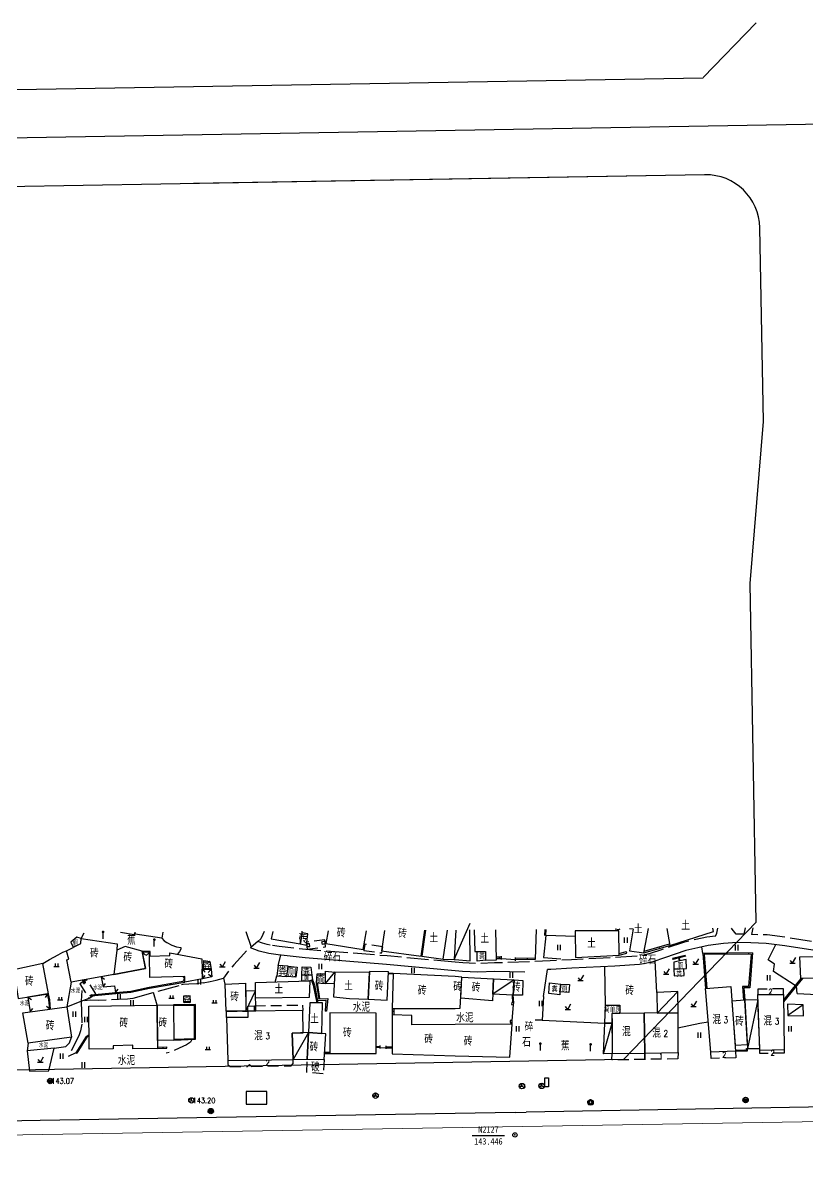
# Model space of a CAD drawing. Extents: x 529262 to 576451, y 2694391 to 2717535.
# Drawn here: x 565034.8 to 565180.2, y 2709668.8 to 2709879.1 of the extents above; entities that cross this region are included whole.
import ezdxf
from ezdxf.enums import TextEntityAlignment as Align
from ezdxf.xclip import XClip

# ---------------------------------------------------------------- set-up
doc = ezdxf.new("R2010")
doc.units = 0
doc.header["$XCLIPFRAME"] = 0
doc.linetypes.add('X3', pattern=[5, 4, -1])
doc.linetypes.add('X5', pattern=[3, 2, -1])
for name, color, linetype in [('a红线图', 1, 'Continuous'), ('COMPONENT', 8, 'Continuous'), ('DLDW', 8, 'Continuous'), ('DLSS', 4, 'Continuous'), ('GCD', 8, 'Continuous'), ('GXYZ', 8, 'Continuous'), ('JMD', 8, 'Continuous'), ('KZD', 8, 'Continuous'), ('PP-COM', 7, 'Continuous'), ('RD-中线', 40, 'Continuous'), ('RD-红线', 7, 'Continuous'), ('ZBTZ', 8, 'Continuous'), ('ZJ', 7, 'Continuous')]:
    doc.layers.add(name, color=color, linetype=linetype)
doc.styles.add('HZ', font='rs.shx', dxfattribs={"width": 0.8, "bigfont": 'hztxt.shx'})
doc.styles.add('宋体', font='', dxfattribs={"width": 0.75})
doc.styles.add('等线体', font='simhei.ttf')
doc.styles.get('宋体').set_extended_font_data('SimSun')
doc.linetypes.add('1161', pattern='A,0,[149,AAA.SHX,S=0.15,R=0,X=0,Y=0],-1.6', length=1.6)
doc.linetypes.add('444', pattern='A,4.5,[145,AAA.SHX,S=1,R=0,X=0,Y=1],4.5,-0.5,[146,AAA.SHX,S=1,R=0,X=0,Y=0],-0.5', length=10)
pattern_1 = [(0, (114.99765, 2.56804), (0.5, 0.5), [0, -1]), (0, (115.49765, 3.06804), (0.5, 0.5), [0, -1])]

# ---------------------------------------------------------------- blocks, each defined once
blk = doc.blocks.new('A$C19FD0107')
at = {"layer": 'RD-中线', "color": 8, "flags": 128}
for points in [[(-5810.89, 15469.73), (-5958.71, 15467.19)], [(-5958.71, 15467.19), (-6142.76, 15464.03)]]:
    blk.add_lwpolyline(points, dxfattribs=at)
at = {"layer": 'RD-红线', "color": 8}
blk.add_line((-5837.05, 15478.3), (-5827.23, 15488.48), dxfattribs=at)
at = {"layer": 'RD-红线', "color": 8, "flags": 128}
for points in [[(-6124.15, 15473.35), (-5837.07, 15478.28)], [(-5836.81, 15460.28), (-6225.47, 15453.61), (-6227.47, 15453.58)]]:
    blk.add_lwpolyline(points, dxfattribs=at)
at = {"layer": 'RD-红线', "color": 8}
blk.add_lwpolyline([(-5825.9, 15414.57), (-5826.55, 15450.47, 0.413976), (-5836.72, 15460.29), (-5931.52, 15458.66)], format="xyb", dxfattribs=at)
blk.add_lwpolyline([(-5828.36, 15384.52), (-5825.9, 15414.57)], dxfattribs=at)
at = {"layer": 'RD-红线', "color": 8, "linetype": 'Continuous', "flags": 128}
for points in [[(-5827.23, 15321.77), (-5828.36, 15384.52)], [(-5851.79, 15296.32), (-6220.87, 15289.86), (-6220.99, 15289.86)]]:
    blk.add_lwpolyline(points, dxfattribs=at)
at = {"layer": 'RD-红线', "color": 8, "linetype": 'Continuous'}
blk.add_lwpolyline([(-5851.79, 15296.32), (-5827.23, 15321.77, 0.414357)], format="xyb", dxfattribs=at)
blk = doc.blocks.new('GC200')
at = {"linetype": 'Continuous', "const_width": 0.2, "flags": 128}
blk.add_lwpolyline([(-0.1, 0, 1), (0.1, 0, 1)], format="xyb", close=True, dxfattribs=at)
blk = doc.blocks.new('gc123')
at = {"color": 8}
for p, q in [((-1, 0), (1, 0)), ((0, 0), (-0.8, 1)), ((0, 0), (1.2, 2))]:
    blk.add_line(p, q, dxfattribs=at)
blk = doc.blocks.new('gc165')
at = {"color": 8}
blk.add_line((0, 0), (0, 2), dxfattribs=at)
at = {"color": 8, "const_width": 0.5}
blk.add_lwpolyline([(-0.25, 2.5, 1), (0.25, 2.5, 1)], format="xyb", close=True, dxfattribs=at)
blk = doc.blocks.new('gc121')
at = {"color": 8}
for p, q in [((-0.5, -1), (-0.5, 1)), ((0.5, -1), (0.5, 1))]:
    blk.add_line(p, q, dxfattribs=at)
blk = doc.blocks.new('gc119')
at = {"color": 8}
for p, q in [((-1, 0), (1, 0)), ((-0.5, 1), (-0.5, 0)), ((0.5, 1), (0.5, 0))]:
    blk.add_line(p, q, dxfattribs=at)
blk = doc.blocks.new('gc002')
at = {"color": 8, "const_width": 1}
blk.add_lwpolyline([(-0.5, 0), (0.5, 0)], dxfattribs=at)
blk = doc.blocks.new('gc117')
at = {"color": 8}
blk.add_circle((0, 0), 0.8, dxfattribs=at)
blk.add_point((0, 0), dxfattribs=at)
blk = doc.blocks.new('gcbj0103')
for p, q in [((-1, 0), (1, 0)), ((-0.9, 0.43), (0.9, 0.43)), ((-0.88, -0.47), (0.88, -0.47))]:
    blk.add_line(p, q)
blk.add_circle((0, 0), 1)
blk = doc.blocks.new('gcbj0107')
for q in [(-0.87, -0.5), (0, 1), (0.87, -0.5)]:
    blk.add_line((0, 0), q)
blk.add_circle((0, 0), 1)
blk = doc.blocks.new('*U12')
at = {"linetype": 'Continuous'}
for points in [[(-1.14, -0.07), (-0.87, -0.76), (-1.13, 0.09)], [(-1.13, 0.09), (-0.73, -0.88), (-1.09, 0.24)], [(-0.73, -0.88), (-1.13, 0.09), (-0.87, -0.76)], [(-0.36, 0.24), (-0.55, 0.84), (-1.09, 0.24)], [(-0.73, 0.74), (-1.09, 0.24), (-0.55, 0.84)], [(-1.09, 0.24), (-0.73, 0.74), (-1.01, 0.43)], [(-0.5, -0.19), (-1.09, 0.24), (-0.73, -0.88)], [(-0.88, 0.6), (-1.01, 0.43), (-0.73, 0.74)], [(-0.55, 0.84), (-0.36, 0.24), (-0.35, 0.91)], [(-0.14, 0.93), (-0.35, 0.91), (-0.36, 0.24)], [(-0.14, 0.93), (0.09, 0.24), (0.07, 0.91)], [(0.81, 0.24), (0.07, 0.91), (0.09, 0.24)], [(0.07, 0.91), (0.81, 0.24), (0.27, 0.84)], [(0.22, -0.19), (0.45, -0.88), (0.81, 0.24)], [(0.73, 0.43), (0.27, 0.84), (0.81, 0.24)], [(0.27, 0.84), (0.73, 0.43), (0.45, 0.74)], [(0.6, 0.6), (0.45, 0.74), (0.73, 0.43)], [(0.59, -0.76), (0.81, 0.24), (0.45, -0.88)], [(0.81, 0.24), (0.59, -0.76), (0.85, 0.09)], [(0.7, -0.61), (0.85, 0.09), (0.59, -0.76)], [(0.85, 0.09), (0.7, -0.61), (0.86, -0.07)], [(-0.87, -0.76), (-1.14, -0.07), (-0.98, -0.61)], [(-1.12, -0.26), (-0.98, -0.61), (-1.14, -0.07)], [(-0.98, -0.61), (-1.12, -0.26), (-1.07, -0.44)], [(-0.73, -0.88), (-0.55, -0.98), (-0.14, -0.45)], [(-0.35, -1.05), (-0.14, -0.45), (-0.55, -0.98)], [(-0.14, -0.45), (-0.35, -1.05), (0.45, -0.88)], [(-0.14, -1.07), (0.45, -0.88), (-0.35, -1.05)], [(0.45, -0.88), (-0.14, -1.07), (0.27, -0.98)], [(0.07, -1.05), (0.27, -0.98), (-0.14, -1.07)], [(0.79, -0.44), (0.86, -0.07), (0.7, -0.61)], [(0.86, -0.07), (0.79, -0.44), (0.84, -0.26)]]:
    blk.add_solid(points, dxfattribs=at)
blk = doc.blocks.new('gcbj0112')
at = {"linetype": 'Continuous'}
for p, q in [((-1.09, 0.24), (-0.5, -0.19)), ((-0.36, 0.24), (-1.09, 0.24)), ((-0.14, 0.93), (-0.36, 0.24)), ((0.09, 0.24), (-0.14, 0.93)), ((0.81, 0.24), (0.09, 0.24)), ((0.22, -0.19), (0.81, 0.24)), ((-0.5, -0.19), (-0.73, -0.88)), ((-0.73, -0.88), (-0.14, -0.45)), ((-0.14, -0.45), (0.45, -0.88)), ((0.45, -0.88), (0.22, -0.19))]:
    blk.add_line(p, q, dxfattribs=at)
blk.add_circle((-0.14, -0.07), 1, dxfattribs=at)
for p in [(-1.09, 0.24), (-0.14, 0.93), (0.81, 0.24), (-0.73, -0.88), (0.45, -0.88)]:
    blk.add_point(p, dxfattribs=at)
blk.add_blockref('*U12', (0, 0), dxfattribs=at)

msp = doc.modelspace()

# ---------------------------------------------------------------- hatches: boundary and pattern name
at = {"layer": 'DLDW', "linetype": 'Continuous'}
h = msp.add_hatch(dxfattribs=at)
h.set_pattern_fill('1061', color=252, scale=0.5, style=0)
h.set_pattern_definition(pattern_1)
h.paths.add_polyline_path([(565068.386, 2709703.656), (565068.43, 2709705.259), (565069.51, 2709705.123), (565069.776, 2709703.679)])
h = msp.add_hatch(dxfattribs=at)
h.set_pattern_fill('1061', color=252, scale=0.5, style=0)
h.set_pattern_definition(pattern_1)
h.paths.add_polyline_path([(565065.942, 2709697.576), (565065.897, 2709698.753), (565064.642, 2709698.657), (565064.644, 2709697.558)])

# ---------------------------------------------------------------- linework, layer by layer
at = {"layer": 'a红线图', "color": 8, "linetype": 'Continuous', "lineweight": 0, "flags": 128}
msp.add_lwpolyline([(564727.349, 2709667.84), (566620.304, 2709699.43)], dxfattribs=at)
msp.add_lwpolyline([(564727.349, 2709667.84), (566620.304, 2709699.43)], dxfattribs=at)
at = {"layer": 'DLDW', "color": 252, "linetype": 'Continuous', "elevation": -853.89, "flags": 128}
msp.add_lwpolyline([(565147.949, 2709711.16), (565147.933, 2709711.057), (565147.312, 2709711.156)], dxfattribs=at)
at = {"layer": 'DLDW', "color": 252, "linetype": 'Continuous', "flags": 128}
for points, elevation in [([(565044.209, 2709707.72), (565045.602, 2709708.428), (565045.69, 2709709.332), (565044.862, 2709709.583), (565043.777, 2709708.695)], 143.655), ([(565120.628, 2709705.358), (565119.06, 2709705.126), (565119.081, 2709706.956), (565120.601, 2709706.938)], 143.197), ([(565157.771, 2709705.477), (565155.479, 2709704.997), (565155.513, 2709703.658), (565157.832, 2709703.769)], 142.955), ([(565086.545, 2709702.597), (565088.431, 2709702.586), (565088.57, 2709701.688), (565088.068, 2709701.494), (565086.581, 2709701.448)], -853.754), ([(565089.337, 2709702.761), (565089.248, 2709701.123), (565090.94, 2709701.031), (565090.938, 2709702.762)], 143.783), ([(565155.513, 2709703.658), (565155.572, 2709702.42), (565157.425, 2709702.509), (565157.365, 2709703.747)], 142.955), ([(565134.383, 2709699.443), (565134.385, 2709698.891), (565132.329, 2709699.151), (565132.455, 2709701.115), (565134.54, 2709700.919)], 142.855)]:
    msp.add_lwpolyline(points, close=True, dxfattribs=dict(at, elevation=elevation))
for points in [[(565068.386, 2709703.656), (565068.43, 2709705.259), (565069.51, 2709705.123), (565069.776, 2709703.679)], [(565084.043, 2709704.233), (565082.208, 2709704.364), (565081.935, 2709702.466), (565083.825, 2709702.34)], [(565083.825, 2709702.34), (565084.043, 2709704.233), (565085.706, 2709704.027), (565085.49, 2709702.201)], [(565086.545, 2709702.597), (565086.656, 2709704.134), (565088.245, 2709704.019), (565088.431, 2709702.586)], [(565136.041, 2709699.352), (565134.383, 2709699.443), (565134.54, 2709700.919), (565136.198, 2709700.828)]]:
    msp.add_lwpolyline(points, close=True, dxfattribs=at)
at = {"layer": 'DLDW', "color": 252, "linetype": 'Continuous'}
msp.add_lwpolyline([(565065.942, 2709697.576), (565065.897, 2709698.753), (565064.642, 2709698.657), (565064.644, 2709697.558)], close=True, dxfattribs=at)
at = {"layer": 'DLSS', "linetype": 'X3', "flags": 128}
for points, elevation in [([(565163.203, 2709709.813), (565163.462, 2709710.374), (565163.688, 2709711.252), (565163.69, 2709711.276)], 143.038), ([(565168.725, 2709711.313), (565168.492, 2709710.132)], 142.778), ([(565079.583, 2709710.658), (565079.375, 2709710.102), (565078.954, 2709709.29), (565078.445, 2709708.79), (565077.21, 2709707.732), (565076.418, 2709707.178), (565075.797, 2709706.504), (565073.954, 2709704.498), (565072.046, 2709702.026)], 144.759), ([(565163.203, 2709709.813), (565161.621, 2709709.584), (565159.6, 2709709.189), (565157.314, 2709708.638), (565153.245, 2709707.282), (565151.133, 2709706.551), (565149.948, 2709706.247), (565148.966, 2709706.115), (565144.509, 2709705.793), (565136.547, 2709705.423), (565132.615, 2709705.192), (565122.263, 2709704.822), (565119.193, 2709704.687), (565116.427, 2709704.821), (565114.998, 2709704.953)], 143.802), ([(565168.492, 2709710.132), (565167.207, 2709710.162), (565167.029, 2709710.152)], 143.802), ([(565210.634, 2709704.249), (565203.404, 2709705.255), (565198.816, 2709705.908), (565195.034, 2709706.512), (565190.098, 2709707.429), (565185.517, 2709708.122), (565176.292, 2709709.557), (565172.773, 2709710.012), (565169.913, 2709710.099)], 143.802), ([(565080.7, 2709708.146), (565080.137, 2709708.27), (565079.294, 2709708.516), (565078.445, 2709708.79)], 143.802), ([(565114.998, 2709704.953), (565102.373, 2709706.117), (565087.326, 2709707.32), (565082.393, 2709707.866), (565080.7, 2709708.146)], 143.802), ([(565068.262, 2709701.162), (565067.12, 2709700.954), (565065.635, 2709700.91), (565064.587, 2709700.845), (565063.755, 2709700.606)], 143.899), ([(565068.262, 2709701.162), (565069.559, 2709701.398), (565070.681, 2709701.613), (565072.046, 2709702.026)], 143.899), ([(565055.272, 2709698.266), (565054.285, 2709698.086), (565052.575, 2709698.025), (565048.809, 2709697.883), (565047.364, 2709697.903), (565045.669, 2709697.736)], 143.991), ([(565066.206, 2709690.668), (565065.926, 2709690.145), (565065.214, 2709689.672), (565063.844, 2709689.01), (565062.408, 2709688.382), (565061.445, 2709688.099)], -520.014)]:
    msp.add_lwpolyline(points, dxfattribs=dict(at, elevation=elevation))
at = {"layer": 'DLSS', "linetype": 'Continuous', "flags": 128}
for points, elevation in [([(565167.029, 2709710.152), (565166.307, 2709711.071), (565166.185, 2709711.294)], 143.038), ([(565170.155, 2709711.323), (565169.913, 2709710.099)], 142.778), ([(565080.443, 2709706.59), (565078.657, 2709707.017), (565077.08, 2709707.641)], 143.802), ([(565185.278, 2709706.564), (565176.069, 2709707.996), (565172.648, 2709708.439), (565169.802, 2709708.525), (565167.235, 2709708.584), (565164.709, 2709708.439), (565161.885, 2709708.029), (565159.936, 2709707.649), (565157.749, 2709707.121), (565153.752, 2709705.789), (565151.588, 2709705.04), (565150.25, 2709704.696), (565149.127, 2709704.546), (565144.602, 2709704.22), (565136.63, 2709703.849), (565132.689, 2709703.617), (565132.081, 2709703.596)], 143.802), ([(565114.998, 2709703.37), (565102.237, 2709704.546), (565087.176, 2709705.75), (565082.178, 2709706.304), (565080.443, 2709706.59)], 143.802), ([(565127.877, 2709703.14), (565122.326, 2709703.247), (565119.189, 2709703.109), (565116.317, 2709703.248), (565114.998, 2709703.37)], 143.802), ([(565070.733, 2709676.198), (565038.074, 2709675.63), (565000.635, 2709674.943), (564992.155, 2709674.806)], 143.094), ([(565114.998, 2709676.951), (565070.733, 2709676.198)], 144.832)]:
    msp.add_lwpolyline(points, dxfattribs=dict(at, elevation=elevation))
at = {"layer": 'DLSS', "linetype": 'X3'}
for points in [[(565063.755, 2709700.606), (565055.272, 2709698.266)], [(565045.807, 2709699.727), (565045.669, 2709697.736), (565045.817, 2709693.487), (565045.572, 2709692.242), (565045.256, 2709691.327), (565043.833, 2709688.555)]]:
    msp.add_lwpolyline(points, dxfattribs=at)
at = {"layer": 'DLSS', "linetype": 'Continuous', "flags": 128}
for points in [[(565204.887, 2709678.505), (565128.137, 2709677.153)], [(565126.128, 2709677.118), (565114.998, 2709676.951)]]:
    msp.add_lwpolyline(points, dxfattribs=at)
at = {"layer": 'GXYZ', "linetype": 'Continuous', "flags": 128}
for points in [[(565132.279, 2709683.557), (565132.279, 2709681.851), (565131.573, 2709681.851), (565131.573, 2709683.557)], [(565076.245, 2709681.018), (565076.245, 2709678.635), (565080.108, 2709678.635), (565080.108, 2709681.018)]]:
    msp.add_lwpolyline(points, close=True, dxfattribs=at)
at = {"layer": 'JMD', "linetype": 'Continuous'}
for p, q in [((565117.714, 2709712.121), (565114.986, 2709705.95)), ((565057.008, 2709706.827), (565057.615, 2709706.307)), ((565058.328, 2709706.78), (565057.759, 2709706.218)), ((565057.786, 2709706.949), (565057.781, 2709706.799)), ((565146.776, 2709706.651), (565146.691, 2709706.939)), ((565152.851, 2709707.524), (565152.767, 2709707.812)), ((565058.332, 2709706.602), (565058.482, 2709706.606)), ((565114.998, 2709705.977, 132.768), (565114.776, 2709705.475, 143.617)), ((565123.233, 2709705.664), (565123.227, 2709705.964)), ((565123.587, 2709705.47, 286.326), (565123.576, 2709706.07, -143.163)), ((565123.584, 2709705.67), (565123.578, 2709705.97)), ((565126.157, 2709705.238, 286.26), (565126.147, 2709705.838, -143.229)), ((565128.398, 2709705.476), (565128.393, 2709705.776)), ((565129.895, 2709705.502), (565129.89, 2709705.802)), ((565155.26, 2709705.64), (565155.295, 2709705.494)), ((565156.535, 2709705.685, 143.25), (565156.388, 2709705.654, 143.25)), ((565156.667, 2709705.985), (565156.703, 2709705.839)), ((565157.606, 2709706.215), (565157.641, 2709706.069)), ((565161.004, 2709705.063), (565161.243, 2709705.082)), ((565164.344, 2709706.625), (565164.345, 2709706.385)), ((565169.343, 2709706.665), (565169.345, 2709706.425)), ((565068.107, 2709703.651), (565068.682, 2709703.095)), ((565068.137, 2709701.862), (565068.638, 2709702.486)), ((565069.776, 2709703.679), (565069.241, 2709703.084)), ((565069.908, 2709702.223), (565069.266, 2709702.701)), ((565090.94, 2709701.031), (565092.71, 2709703.144)), ((565103.173, 2709702.905), (565103.166, 2709702.755)), ((565169.778, 2709702.732), (565169.539, 2709702.752)), ((565045.992, 2709701.63), (565046.189, 2709701.663)), ((565046.034, 2709701.375, 143.924), (565046.231, 2709701.408, 143.924)), ((565046.098, 2709700.993), (565046.295, 2709701.026)), ((565049.375, 2709702.248), (565050.036, 2709701.797)), ((565049.736, 2709700.394), (565050.219, 2709701.032)), ((565062.254, 2709700.823), (565062.22, 2709701.02)), ((565064.9, 2709702.307), (565064.606, 2709702.011)), ((565064.88, 2709701.49), (565064.613, 2709701.72)), ((565088.57, 2709701.688), (565088.346, 2709701.601)), ((565125.934, 2709701.708), (565121.946, 2709699.067)), ((565178.211, 2709700.927), (565178.397, 2709700.775)), ((565035.801, 2709698.509), (565036.451, 2709698.042)), ((565039.457, 2709699.107), (565039.007, 2709698.446)), ((565039.703, 2709698.681), (565039.556, 2709698.65)), ((565047.531, 2709698.74), (565047.513, 2709698.939)), ((565050.277, 2709698.987), (565050.26, 2709699.186)), ((565052.071, 2709699.348), (565052.551, 2709699.988)), ((565053.793, 2709699.307), (565053.775, 2709699.506)), ((565056.961, 2709699.842), (565056.92, 2709700.038)), ((565058.324, 2709700.129), (565058.282, 2709700.325)), ((565076.208, 2709695.907), (565077.984, 2709699.656)), ((565089.021, 2709700.301), (565088.785, 2709700.256)), ((565089.43, 2709699.937), (565089.578, 2709699.96)), ((565125.786, 2709698.297), (565125.636, 2709698.287)), ((565152.392, 2709695.526), (565156.239, 2709699.521)), ((565036.25, 2709695.767), (565036.725, 2709696.411)), ((565039.869, 2709696.265), (565039.241, 2709696.76)), ((565039.916, 2709697.318), (565039.767, 2709697.304)), ((565065.22, 2709697.085), (565065.222, 2709696.935)), ((565089.433, 2709698.145), (565089.197, 2709698.1)), ((565171.1, 2709697.983), (565169.186, 2709688.942)), ((565179.48, 2709697.09), (565176.627, 2709695.091)), ((565066.849, 2709694.543, 143.764), (565066.699, 2709694.543, 143.764)), ((565091.168, 2709695.861), (565090.869, 2709695.888)), ((565103.323, 2709695.915), (565103.623, 2709695.902)), ((565125.537, 2709693.646), (565125.387, 2709693.654)), ((565142.492, 2709687.978), (565144.051, 2709693.691)), ((565045.842, 2709689.993), (565046.012, 2709689.887)), ((565046.932, 2709691.417, 144.16), (565047.042, 2709691.25, 144.16)), ((565065.246, 2709690.63, -520.014), (565065.24, 2709690.78, -520.014)), ((565087.804, 2709691.915), (565084.944, 2709686.944)), ((565044.713, 2709688.191), (565044.882, 2709688.085)), ((565060.886, 2709689.01, 144.011), (565060.876, 2709689.25, 144.011)), ((565061.576, 2709689.038), (565061.566, 2709689.278)), ((565091.359, 2709688.063), (565091.359, 2709688.263)), ((565100.795, 2709689.157), (565100.795, 2709689.307)), ((565101.104, 2709688.957, 334.066), (565101.104, 2709689.507, -190.824)), ((565102.196, 2709688.904, 334.021), (565102.189, 2709689.454, -190.869)), ((565102.822, 2709689.112), (565102.821, 2709689.262)), ((565168.519, 2709688.532), (565168.51, 2709688.732)), ((565168.986, 2709688.942), (565169.186, 2709688.942))]:
    msp.add_line(p, q, dxfattribs=at)
at = {"layer": 'JMD', "linetype": 'Continuous', "flags": 128}
for points in [[(565109.489, 2709710.878), (565108.802, 2709706.064), (565112.788, 2709705.537), (565113.584, 2709710.908)], [(565114.998, 2709705.457), (565117.776, 2709705.235), (565117.725, 2709710.938)], [(565115.135, 2709710.919), (565114.998, 2709708.843)], [(565118.524, 2709710.944), (565118.616, 2709706.961), (565120.601, 2709706.938), (565120.628, 2709705.358), (565122.672, 2709705.407), (565122.537, 2709710.974)], [(565131.624, 2709709.896), (565131.687, 2709711.041)], [(565131.774, 2709709.888), (565131.837, 2709711.042)], [(565144.644, 2709711.136), (565145.286, 2709711.012), (565145.548, 2709711.143)], [(565147.949, 2709711.16), (565147.299, 2709707.07), (565149.964, 2709706.68), (565150.829, 2709711.182)], [(565154.24, 2709711.207), (565154.777, 2709708.087), (565162.839, 2709710.639), (565162.74, 2709711.269)], [(565091.455, 2709710.746), (565091.02, 2709708.442), (565097.922, 2709707.295), (565098.557, 2709710.798)], [(565101.919, 2709710.822), (565101.359, 2709707.084), (565108.709, 2709706.083), (565109.38, 2709710.877)], [(565114.998, 2709708.843), (565114.776, 2709705.475), (565114.998, 2709705.457)], [(565058.474, 2709706.933), (565056.979, 2709706.978)], [(565058.328, 2709706.78), (565057.008, 2709706.827)], [(565058.344, 2709706.11), (565058.328, 2709706.78)], [(565058.494, 2709706.114), (565058.474, 2709706.933)], [(565145.386, 2709706.554), (565146.691, 2709706.939)], [(565149.964, 2709706.68), (565154.777, 2709708.087)], [(565150.027, 2709707.011), (565154.725, 2709708.385)], [(565122.658, 2709705.953), (565123.578, 2709705.97)], [(565122.666, 2709705.653), (565123.584, 2709705.67)], [(565126.149, 2709705.738), (565129.89, 2709705.802)], [(565126.154, 2709705.438), (565129.895, 2709705.502)], [(565145.391, 2709706.243), (565146.776, 2709706.651)], [(565157.606, 2709706.215), (565155.26, 2709705.64)], [(565157.641, 2709706.069), (565155.295, 2709705.494)], [(565170.096, 2709706.671), (565160.884, 2709706.598), (565161.395, 2709700.078)], [(565169.835, 2709706.429), (565161.143, 2709706.36), (565161.634, 2709700.097)], [(565169.835, 2709706.429), (565169.354, 2709700.456), (565168.236, 2709700.487), (565168.44, 2709697.91)], [(565170.096, 2709706.671), (565169.575, 2709700.21), (565168.497, 2709700.24), (565168.68, 2709697.929)], [(565103.516, 2709702.738), (565102.647, 2709702.78)], [(565103.52, 2709702.888), (565102.654, 2709702.929)], [(565058.282, 2709700.325), (565064.88, 2709701.49)], [(565058.324, 2709700.129), (565064.875, 2709701.286)], [(565088.346, 2709701.601), (565088.703, 2709700.684), (565089.324, 2709697.433)], [(565088.57, 2709701.688), (565088.935, 2709700.751), (565089.569, 2709697.434)], [(565089.248, 2709701.123), (565089.704, 2709698.158)], [(565089.401, 2709701.115), (565089.855, 2709698.166)], [(565179.053, 2709701.957), (565175.837, 2709698.019)], [(565179.366, 2709701.961), (565175.842, 2709697.647)], [(565039.7, 2709697.984), (565039.457, 2709699.107)], [(565039.849, 2709698.007), (565039.606, 2709699.131)], [(565047.513, 2709698.939), (565052.091, 2709699.35)], [(565047.531, 2709698.74), (565052.109, 2709699.151)], [(565052.09, 2709699.35), (565054.887, 2709699.609)], [(565052.109, 2709699.151), (565054.917, 2709699.411)], [(565054.887, 2709699.609), (565058.282, 2709700.325)], [(565054.917, 2709699.411), (565058.324, 2709700.129)], [(565125.689, 2709697.461), (565125.599, 2709698.875)], [(565125.841, 2709697.442), (565125.75, 2709698.867)], [(565039.869, 2709696.265), (565039.7, 2709697.984)], [(565040.017, 2709696.285), (565039.849, 2709698.007)], [(565089.433, 2709698.145), (565091.379, 2709698.24), (565091.168, 2709695.861)], [(565089.49, 2709697.847), (565091.049, 2709697.924), (565090.869, 2709695.888)], [(565103.344, 2709696.389), (565103.293, 2709695.204)], [(565103.644, 2709696.39), (565103.593, 2709695.196)], [(565114.998, 2709693.406), (565106.953, 2709693.372), (565106.946, 2709695.101), (565103.293, 2709695.204), (565103.332, 2709687.96), (565114.998, 2709687.636)], [(565114.998, 2709687.636), (565125.129, 2709687.355), (565125.527, 2709693.45), (565114.998, 2709693.406)], [(565125.376, 2709693.449), (565125.394, 2709693.784)], [(565125.527, 2709693.45), (565125.543, 2709693.777)], [(565090.766, 2709688.064), (565091.755, 2709688.062)], [(565090.778, 2709688.264), (565091.755, 2709688.262)], [(565101.104, 2709689.307), (565100.332, 2709689.307)], [(565101.104, 2709689.157), (565100.332, 2709689.157)], [(565102.192, 2709689.254), (565103.325, 2709689.268)], [(565102.194, 2709689.104), (565103.325, 2709689.118)], [(565166.939, 2709688.665), (565168.986, 2709688.753), (565168.986, 2709688.942)], [(565166.948, 2709688.465), (565169.186, 2709688.561), (565169.186, 2709688.942)], [(565084.944, 2709686.944), (565084.944, 2709686.944)]]:
    msp.add_lwpolyline(points, dxfattribs=at)
at = {"layer": 'JMD', "linetype": '444', "flags": 128}
for points in [[(565129.895, 2709705.502), (565130.069, 2709711.029)], [(565131.774, 2709709.888), (565131.341, 2709705.826), (565134.576, 2709705.61)]]:
    msp.add_lwpolyline(points, dxfattribs=at)
at = {"layer": 'JMD', "linetype": 'Continuous', "flags": 128}
for points, elevation in [([(565043.823, 2709701.234), (565043.006, 2709705.416), (565043.406, 2709705.546), (565042.964, 2709707.087), (565045.602, 2709708.428), (565045.69, 2709709.332), (565052.34, 2709708.342), (565052.284, 2709707.223), (565051.762, 2709702.684)], 143.634), ([(565087.434, 2709708.151), (565087.695, 2709710.227), (565086.608, 2709710.396), (565086.265, 2709708.349)], 143.899), ([(565057.593, 2709703.782), (565056.979, 2709706.978), (565053.845, 2709707.872), (565052.284, 2709707.223), (565051.762, 2709702.684)], 143.723), ([(565087.53, 2709707.858), (565088.04, 2709707.903), (565087.997, 2709708.391), (565087.487, 2709708.346)], 144.016), ([(565033.197, 2709703.524), (565033.987, 2709698.212), (565039.606, 2709699.131), (565038.592, 2709704.728)], 143.679), ([(565072.562, 2709695.866), (565072.376, 2709700.912), (565076.151, 2709701.053), (565076.208, 2709695.907)], -851.398), ([(565087.94, 2709698.397), (565077.999, 2709698.285), (565077.967, 2709701.178), (565088.068, 2709701.494)], 143.973), ([(565116.043, 2709698.298), (565116.249, 2709702.218), (565122.096, 2709701.91), (565121.88, 2709697.807)], 143.23), ([(565122.096, 2709701.91), (565125.934, 2709701.708), (565125.75, 2709698.867), (565121.946, 2709699.067)], 143.23), ([(565152.347, 2709699.348), (565152.392, 2709695.526), (565156.292, 2709695.572), (565156.239, 2709699.521)], 142.96), ([(565175.973, 2709688.743), (565171.453, 2709688.628), (565171.063, 2709698.966), (565175.823, 2709698.983)], 143.618), ([(565043.908, 2709691.07), (565035.845, 2709689.985), (565034.853, 2709695.575), (565043.049, 2709696.702)], 144.028), ([(565047.182, 2709688.85), (565047.106, 2709696.792), (565059.774, 2709697.016), (565059.852, 2709688.968), (565055.283, 2709688.938), (565055.262, 2709689.596), (565051.587, 2709689.481), (565051.606, 2709688.884)], 144.156), ([(565059.774, 2709697.016), (565062.772, 2709697.048), (565062.849, 2709690.535), (565059.837, 2709690.431)], 143.991), ([(565087.804, 2709691.915), (565090.294, 2709691.76), (565090.422, 2709697.435), (565088.053, 2709697.431)], 143.429), ([(565168.68, 2709697.929), (565166.25, 2709697.747), (565166.862, 2709689.603), (565169.141, 2709689.731)], -852.933), ([(565072.861, 2709686.76), (565084.944, 2709686.944), (565084.784, 2709691.815), (565086.812, 2709691.882), (565086.73, 2709696.025), (565076.55, 2709695.911), (565076.563, 2709694.735), (565072.607, 2709694.691)], 143.588), ([(565125.543, 2709693.777), (565125.563, 2709694.151), (565125.188, 2709694.17), (565125.169, 2709693.796)], -0.125), ([(565144.047, 2709695.426), (565144.067, 2709688.024), (565150.122, 2709688.115), (565150.034, 2709695.497)], -852.862), ([(565144.067, 2709688.024), (565142.492, 2709687.978), (565142.699, 2709693.687), (565144.051, 2709693.691)], 143.875)]:
    msp.add_lwpolyline(points, close=True, dxfattribs=dict(at, elevation=elevation))
for points, elevation in [([(565055.595, 2709710.482), (565055.517, 2709710.059), (565052.994, 2709710.463)], 144.144), ([(565060.812, 2709710.521), (565060.611, 2709709.409), (565055.691, 2709710.173), (565055.746, 2709710.483)], -519.915), ([(565081.204, 2709710.67), (565080.906, 2709709.292), (565086.265, 2709708.349), (565086.608, 2709710.396), (565086.654, 2709710.71)], 143.535), ([(565156.367, 2709705.757), (565156.482, 2709705.207)], 143.25), ([(565156.513, 2709705.793), (565156.629, 2709705.238)], 143.25), ([(565114.998, 2709702.284), (565103.52, 2709702.888), (565103.344, 2709696.389), (565114.998, 2709696.412)], 143.45), ([(565046.098, 2709700.993), (565045.992, 2709701.63)], 143.924), ([(565046.295, 2709701.026), (565046.189, 2709701.663)], 143.924), ([(565114.998, 2709696.412), (565115.944, 2709696.414), (565116.249, 2709702.218), (565114.998, 2709702.284)], 143.45), ([(565066.695, 2709690.837), (565066.701, 2709696.957)], 143.764), ([(565066.845, 2709690.693), (565066.852, 2709697.109)], 143.764), ([(565046.596, 2709691.194), (565047.156, 2709691.565)], 144.16), ([(565046.742, 2709691.051), (565047.158, 2709691.326)], 144.16), ([(565062.847, 2709690.685), (565066.695, 2709690.837)], -520.014), ([(565062.849, 2709690.535), (565066.845, 2709690.693)], -520.014), ([(565059.849, 2709689.208), (565061.566, 2709689.278)], 144.011), ([(565059.852, 2709688.968), (565061.576, 2709689.038)], 144.011)]:
    msp.add_lwpolyline(points, dxfattribs=dict(at, elevation=elevation))
at = {"layer": 'JMD', "linetype": 'Continuous'}
for points in [[(565055.691, 2709710.173), (565055.517, 2709710.059)], [(565047.106, 2709696.792), (565051.134, 2709696.867)], [(565066.852, 2709697.109), (565062.772, 2709697.048)], [(565066.701, 2709696.957), (565062.773, 2709696.898)], [(565046.596, 2709691.194), (565044.713, 2709688.191)], [(565046.742, 2709691.051), (565044.882, 2709688.085)]]:
    msp.add_lwpolyline(points, dxfattribs=at)
at = {"layer": 'JMD', "linetype": 'X5'}
for points in [[(565090.831, 2709709.079), (565087.402, 2709708.666), (565087.558, 2709707.375), (565090.987, 2709707.788)], [(565098.224, 2709708.28), (565098.071, 2709707.121), (565101.406, 2709706.681), (565101.559, 2709707.84)], [(565087.582, 2709686.986), (565090.696, 2709686.938), (565090.518, 2709684.284), (565087.502, 2709684.504)]]:
    msp.add_lwpolyline(points, close=True, dxfattribs=at)
at = {"layer": 'JMD', "linetype": 'Continuous', "flags": 128}
for points in [[(565091.02, 2709708.442), (565090.411, 2709708.241), (565090.26, 2709708.719), (565090.869, 2709708.92)], [(565137.249, 2709710.768), (565137.292, 2709705.814), (565145.391, 2709706.243), (565145.32, 2709710.767)], [(565064.88, 2709701.49), (565064.9, 2709702.307), (565058.438, 2709702.103), (565058.344, 2709706.11), (565058.328, 2709706.78), (565057.008, 2709706.827), (565057.593, 2709703.782), (565051.762, 2709702.684), (565049.375, 2709702.248), (565049.736, 2709700.394), (565051.836, 2709700.567), (565052.071, 2709699.348), (565054.887, 2709699.609), (565058.282, 2709700.325)], [(565058.344, 2709706.11), (565062.108, 2709706.213), (565062.095, 2709706.693), (565068.075, 2709705.597), (565068.137, 2709701.862), (565064.875, 2709701.286), (565064.9, 2709702.307), (565058.438, 2709702.103)], [(565185.754, 2709706.064), (565190.78, 2709705.171), (565190.764, 2709702.123), (565179.053, 2709701.957), (565178.855, 2709705.943)], [(565068.107, 2709703.651), (565069.776, 2709703.679), (565069.908, 2709702.223), (565068.137, 2709701.862)], [(565090.94, 2709701.031), (565090.938, 2709703.331), (565092.71, 2709703.144), (565092.59, 2709700.941)], [(565095.391, 2709698.26), (565098.887, 2709698.124), (565099.097, 2709703.028), (565092.71, 2709703.144), (565092.46, 2709698.541)], [(565099.107, 2709703.264), (565098.887, 2709698.124), (565102.417, 2709697.954), (565102.665, 2709703.153)], [(565125.934, 2709701.708), (565127.551, 2709701.596), (565127.447, 2709698.882), (565125.75, 2709698.867)], [(565162.346, 2709688.293), (565161.395, 2709700.078), (565166.048, 2709700.444), (565166.948, 2709688.465)], [(565035.801, 2709698.509), (565036.25, 2709695.767), (565039.869, 2709696.265), (565039.7, 2709697.984), (565039.457, 2709699.107)], [(565076.167, 2709699.615), (565076.208, 2709695.907), (565078.026, 2709695.927), (565077.984, 2709699.656)], [(565125.795, 2709697.07), (565125.841, 2709697.442), (565125.469, 2709697.488), (565125.423, 2709697.116)], [(565142.699, 2709693.687), (565142.827, 2709697.03), (565145.506, 2709696.991), (565145.525, 2709695.444), (565144.047, 2709695.426), (565144.051, 2709693.691)], [(565171.1, 2709697.983), (565168.68, 2709697.929), (565169.186, 2709688.942), (565171.439, 2709688.999)], [(565179.533, 2709695.009), (565179.48, 2709697.09), (565176.574, 2709697.172), (565176.627, 2709695.091)], [(565091.779, 2709695.575), (565091.755, 2709688.062), (565100.333, 2709688.056), (565100.331, 2709695.523)], [(565150.034, 2709695.497), (565150.122, 2709688.115), (565156.297, 2709688.208), (565156.292, 2709695.572)], [(565087.804, 2709691.915), (565084.784, 2709691.815), (565084.944, 2709686.944), (565087.582, 2709686.986)], [(565087.804, 2709691.915), (565087.582, 2709686.986), (565090.696, 2709686.938), (565090.993, 2709691.716)]]:
    msp.add_lwpolyline(points, close=True, dxfattribs=at)
at = {"layer": 'JMD', "linetype": 'X5', "elevation": -519.951}
msp.add_lwpolyline([(565047.167, 2709698.283), (565048.426, 2709699.072), (565046.675, 2709701.745), (565045.42, 2709700.963)], close=True, dxfattribs=at)
at = {"layer": 'JMD', "linetype": 'X5'}
msp.add_lwpolyline([(565175.823, 2709698.983), (565175.82, 2709700.008), (565171.074, 2709699.986), (565171.063, 2709698.966)], dxfattribs=at)
for points, elevation in [([(565076.55, 2709695.911), (565076.54, 2709696.83), (565077.815, 2709696.889), (565077.825, 2709695.925)], -851.177), ([(565077.825, 2709695.925), (565077.815, 2709696.889), (565086.705, 2709697.03), (565086.73, 2709696.025)], -851.177), ([(565072.607, 2709694.691), (565072.593, 2709695.866), (565076.55, 2709695.911), (565076.563, 2709694.735)], -846.123), ([(565150.122, 2709688.115), (565150.14, 2709686.95), (565144.013, 2709686.845), (565144.067, 2709688.024)], 144.086), ([(565156.297, 2709688.208), (565156.243, 2709687.029), (565150.14, 2709686.95), (565150.122, 2709688.115)], 144.086), ([(565166.948, 2709688.465), (565166.987, 2709687.263), (565162.442, 2709687.093), (565162.346, 2709688.293)], 143.89), ([(565175.973, 2709688.743), (565175.976, 2709688.135), (565171.448, 2709688.033), (565171.453, 2709688.628)], 143.618), ([(565072.861, 2709686.76), (565072.89, 2709686.013), (565073.298, 2709685.611), (565076.439, 2709685.615), (565076.862, 2709686.035), (565077.271, 2709685.653), (565084.597, 2709685.765), (565084.973, 2709686.197), (565084.944, 2709686.944)], 143.588)]:
    msp.add_lwpolyline(points, dxfattribs=dict(at, elevation=elevation))
at = {"layer": 'KZD', "linetype": 'Continuous'}
msp.add_line((565118.158, 2709672.849), (565124.158, 2709672.849), dxfattribs=at)
msp.add_line((565118.158, 2709672.849), (565124.158, 2709672.849), dxfattribs=at)
at = {"layer": 'ZBTZ', "linetype": '1161', "flags": 128}
for points, elevation in [([(565045.69, 2709709.332), (565046.268, 2709710.414)], 143.656), ([(565060.611, 2709709.409), (565061.095, 2709708.903), (565061.556, 2709708.595), (565062.463, 2709708.15), (565063.353, 2709707.808), (565064.134, 2709707.705), (565064.139, 2709707.36), (565063.933, 2709706.937), (565063.534, 2709706.429)], 144.043), ([(565076.172, 2709710.633), (565077.21, 2709707.732)], -519.628), ([(565038.592, 2709704.728), (565039.827, 2709705.451), (565041.409, 2709706.331), (565042.283, 2709706.82), (565042.964, 2709707.087)], 143.57), ([(565043.823, 2709701.234), (565043.049, 2709696.702)], 143.853), ([(565043.049, 2709696.702), (565045.669, 2709697.736), (565047.167, 2709698.283)], 143.922), ([(565059.774, 2709697.016), (565059.108, 2709699.324)], 143.991), ([(565035.845, 2709689.985), (565035.67, 2709688.542)], 143.933), ([(565040.692, 2709689.051), (565042.849, 2709689.365), (565043.524, 2709689.992), (565043.908, 2709691.07)], 143.602), ([(565044.713, 2709688.191), (565043.291, 2709687.475)], 144.147)]:
    msp.add_lwpolyline(points, dxfattribs=dict(at, elevation=elevation))
for points in [[(565137.258, 2709709.717), (565131.774, 2709709.888)], [(565160.884, 2709706.598), (565160.709, 2709707.8)], [(565177.986, 2709700.65), (565173.993, 2709703.262), (565174.136, 2709704.574), (565173.016, 2709705.406), (565174.384, 2709708.214)], [(565082.208, 2709704.364), (565082.707, 2709706.246)], [(565112.788, 2709705.537), (565114.776, 2709705.475)], [(565123.584, 2709705.67), (565126.154, 2709705.438)], [(565152.347, 2709699.348), (565152.077, 2709705.209)], [(565131.334, 2709698.602), (565132.081, 2709703.596)], [(565142.827, 2709697.03), (565142.746, 2709704.133)], [(565072.376, 2709700.912), (565072.096, 2709702.026)], [(565081.615, 2709701.292), (565081.935, 2709702.466)], [(565178.357, 2709699.179), (565178.227, 2709700.567)], [(565131.334, 2709698.602), (565131.13, 2709694.193), (565142.699, 2709693.687)], [(565178.357, 2709699.179), (565184.462, 2709698.865)], [(565125.563, 2709694.151), (565125.795, 2709697.07)], [(565131.13, 2709694.193), (565129.814, 2709694.241)], [(565156.257, 2709692.823), (565160.313, 2709693.653), (565161.892, 2709693.909)], [(565101.104, 2709689.157), (565102.194, 2709689.104)], [(565126.128, 2709677.118), (565128.137, 2709677.153)]]:
    msp.add_lwpolyline(points, dxfattribs=at)
at = {"layer": 'ZBTZ', "linetype": '1161'}
msp.add_lwpolyline([(565035.67, 2709688.542), (565036.082, 2709684.744), (565039.709, 2709684.806), (565040.692, 2709689.051)], close=True, dxfattribs=at)

# ---------------------------------------------------------------- block references
at = {"layer": 'COMPONENT', "linetype": 'Continuous', "xscale": 0.5, "yscale": 0.5}
for name, p in [('gcbj0103', (565039.954, 2709682.942)), ('gcbj0107', (565127.365, 2709681.997)), ('gcbj0107', (565131.018, 2709682.044)), ('gcbj0107', (565066.116, 2709679.352)), ('gcbj0107', (565100.229, 2709680.232)), ('gcbj0112', (565140.141, 2709679.008, 0.295)), ('gcbj0103', (565168.811, 2709679.424)), ('gcbj0103', (565069.714, 2709677.375))]:
    msp.add_blockref(name, p, dxfattribs=at)
at = {"layer": 'GCD', "linetype": 'Continuous'}
ref = msp.add_blockref('GC200', (565039.917, 2709682.947, 143.069), dxfattribs=dict(at, xscale=0.1999999999534339, yscale=0.1999999999534339, zscale=0.1999999999534339))
ref.add_attrib('height', '143.07', dxfattribs={"linetype": 'Continuous', "height": 1, "style": 'HZ', "width": 0.8}).set_placement((565040.157, 2709682.947, 143.069), align=Align.MIDDLE_LEFT)
ref = msp.add_blockref('GC200', (565039.917, 2709682.947, 143.069), dxfattribs=dict(at, xscale=0.1999999999534339, yscale=0.1999999999534339, zscale=0.1999999999534339))
ref.add_attrib('height', '143.07', dxfattribs={"linetype": 'Continuous', "height": 1, "style": 'HZ', "width": 0.8}).set_placement((565040.157, 2709682.947, 143.069), align=Align.MIDDLE_LEFT)
ref = msp.add_blockref('GC200', (565066.108, 2709679.343, 143.202), dxfattribs=dict(at, xscale=0.1999999999534339, yscale=0.1999999999534339, zscale=0.1999999999534339))
ref.add_attrib('height', '143.20', dxfattribs={"linetype": 'Continuous', "height": 1, "style": 'HZ', "width": 0.8}).set_placement((565066.348, 2709679.343, 143.202), align=Align.MIDDLE_LEFT)
ref = msp.add_blockref('GC200', (565066.108, 2709679.343, 143.202), dxfattribs=dict(at, xscale=0.1999999999534339, yscale=0.1999999999534339, zscale=0.1999999999534339))
ref.add_attrib('height', '143.20', dxfattribs={"linetype": 'Continuous', "height": 1, "style": 'HZ', "width": 0.8}).set_placement((565066.348, 2709679.343, 143.202), align=Align.MIDDLE_LEFT)
at = {"layer": 'JMD', "linetype": 'Continuous'}
for p, xscale, yscale, zscale, rotation in [((565046.305, 2709701.279, 143.924), 0.499999999860093, 0.499999999860093, 0.499999999860093, 99.44604962652281), ((565047.531, 2709698.74, 144.033), 0.4999999999593628, 0.4999999999593628, 0.4999999999593628, 43.87464262611217)]:
    msp.add_blockref('gc002', p, dxfattribs=dict(at, xscale=xscale, yscale=yscale, zscale=zscale, rotation=rotation))
at = {"layer": 'KZD', "linetype": 'Continuous', "xscale": 0.5, "yscale": 0.5, "zscale": 0.5}
msp.add_blockref('gc117', (565126.07, 2709672.952, 143.446), dxfattribs=at)
msp.add_blockref('gc117', (565126.07, 2709672.952, 143.446), dxfattribs=at)
at = {"layer": 'PP-COM'}
ref = msp.add_blockref('A$C19FD0107', (570997.993, 2694390.603), dxfattribs=at)
XClip(ref).set_block_clipping_path([(-9366.4383134884, 14428.6043910822), (-3328.4480743363, 17452.7484863754)])
at = {"layer": 'ZBTZ', "linetype": 'Continuous', "xscale": 0.5, "yscale": 0.5}
for name, p in [('gc165', (565049.751, 2709709.315)), ('gc165', (565059.232, 2709707.887)), ('gc121', (565146.642, 2709709.022)), ('gc121', (565134.245, 2709707.67)), ('gc121', (565167.189, 2709707.661)), ('gc119', (565041.123, 2709704.192)), ('gc123', (565071.845, 2709704.089)), ('gc121', (565090.05, 2709704.144)), ('gc121', (565107.214, 2709703.436)), ('gc121', (565125.413, 2709702.566)), ('gc121', (565173.129, 2709702.06)), ('gc121', (565067.589, 2709701.339)), ('gc119', (565041.774, 2709697.962)), ('gc121', (565052.707, 2709698.563)), ('gc119', (565062.419, 2709698.285)), ('gc121', (565055.154, 2709697.431)), ('gc119', (565070.383, 2709697.442)), ('gc121', (565130.871, 2709697.315)), ('gc121', (565044.468, 2709695.321)), ('gc121', (565046.587, 2709694.32)), ('gc121', (565126.596, 2709692.621)), ('gc121', (565177.066, 2709692.601)), ('gc121', (565160.278, 2709691.42)), ('gc121', (565042.108, 2709687.531)), ('gc119', (565069.173, 2709688.779)), ('gc123', (565038.119, 2709686.431)), ('gc121', (565046.104, 2709685.909))]:
    msp.add_blockref(name, p, dxfattribs=at)
at = {"layer": 'ZBTZ', "linetype": 'Continuous', "xscale": 0.5, "yscale": 0.5, "zscale": 0.5}
for name, p in [('gc123', (565078.196, 2709703.888)), ('gc123', (565159.55, 2709704.603)), ('gc123', (565177.522, 2709704.809)), ('gc123', (565138.233, 2709701.553)), ('gc123', (565154.099, 2709702.736)), ('gc123', (565135.849, 2709696.226)), ('gc123', (565159.161, 2709696.749)), ('gc165', (565130.773, 2709688.612)), ('gc165', (565140.092, 2709688.474))]:
    msp.add_blockref(name, p, dxfattribs=at)

# ---------------------------------------------------------------- texts
at = {"layer": 'DLDW', "color": 252, "linetype": 'Continuous', "style": 'HZ', "width": 0.8}
for s, height, p in [('厕', 1, (565044.607, 2709708.618)), ('粪', 1, (565119.96, 2709706.16, -142.532)), ('粪', 1.5, (565068.988, 2709704.333)), ('厕', 1, (565156.7, 2709704.329, -142.945)), ('粪', 1.5, (565083.002, 2709703.351)), ('厕', 1.5, (565084.766, 2709703.2)), ('粪', 1.2, (565087.42, 2709703.363)), ('厕', 1.1, (565087.429, 2709702.015)), ('粪', 1.5, (565090.049, 2709701.997)), ('粪', 1, (565156.49, 2709702.845, -142.532)), ('粪', 1, (565133.422, 2709700.075, -142.532)), ('厕', 1, (565135.29, 2709700.136)), ('粪', 1.2, (565065.27, 2709698.128))]:
    msp.add_text(s, height=height, dxfattribs=at).set_placement(p, align=Align.MIDDLE)
at = {"layer": 'GXYZ', "linetype": 'Continuous', "style": '宋体'}
for s, p in [('雨水', (565039.956, 2709682.901)), ('通信', (565127.409, 2709682.047)), ('通信', (565131.062, 2709682.094)), ('电力', (565066.16, 2709679.403)), ('通信', (565100.273, 2709680.282)), ('雨水', (565168.814, 2709679.384)), ('雨水', (565069.716, 2709677.335))]:
    msp.add_text(s, height=0.5, dxfattribs=at).set_placement(p, align=Align.MIDDLE)
at = {"layer": 'JMD', "linetype": 'Continuous', "style": 'HZ', "width": 0.8}
for s, p in [('砖', (565094.673, 2709710.311)), ('砖', (565106.058, 2709710.202)), ('土', (565149.711, 2709711.033)), ('土', (565158.525, 2709711.692)), ('砖', (565087.592, 2709709.293)), ('土', (565111.843, 2709709.386)), ('土', (565121.289, 2709709.291)), ('土', (565141.063, 2709708.398)), ('砖', (565048.954, 2709706.573)), ('砖', (565055.137, 2709705.809)), ('砖', (565062.736, 2709704.557)), ('砖', (565036.889, 2709701.356)), ('土', (565083.127, 2709699.876)), ('土', (565096.017, 2709700.528)), ('砖', (565101.716, 2709700.47)), ('砖', (565109.685, 2709699.629)), ('砖', (565116.259, 2709700.35)), ('砖', (565119.682, 2709700.211)), ('砖', (565127.128, 2709700.247)), ('砖', (565074.916, 2709698.481)), ('砖', (565054.395, 2709693.62)), ('砖', (565061.624, 2709693.667)), ('土', (565089.743, 2709694.394)), ('混', (565164.258, 2709694.272)), ('砖', (565168.479, 2709693.938)), ('混', (565173.716, 2709694.022)), ('砖', (565040.744, 2709693.132)), ('混', (565079.345, 2709691.279)), ('砖', (565095.799, 2709691.804)), ('混', (565147.522, 2709692.043)), ('混', (565153.116, 2709691.758)), ('砖', (565089.643, 2709689.169)), ('砖', (565110.906, 2709690.64)), ('砖', (565118.201, 2709690.259))]:
    msp.add_text(s, height=1.5, dxfattribs=at).set_placement(p, align=Align.MIDDLE_RIGHT)
for s, p in [('3', (565164.758, 2709694.272)), ('3', (565174.216, 2709694.022)), ('2', (565153.616, 2709691.758)), ('3', (565079.845, 2709691.279))]:
    msp.add_text(s, height=1.2, dxfattribs=at).set_placement(p, align=Align.MIDDLE_LEFT)
at = {"layer": 'JMD', "linetype": 'X5', "style": 'HZ', "width": 0.8}
msp.add_text('破', height=1.5, dxfattribs=at).set_placement((565089.074, 2709685.678), align=Align.MIDDLE)
at = {"layer": 'KZD', "linetype": 'Continuous', "style": '等线体', "width": 0.8}
for s, p in [('N2127', (565121.158, 2709673.949)), ('N2127', (565121.158, 2709673.949)), ('143.446', (565121.158, 2709671.749)), ('143.446', (565121.158, 2709671.749))]:
    msp.add_text(s, height=1.2, dxfattribs=at).set_placement(p, align=Align.MIDDLE)
at = {"layer": 'ZJ', "color": 8, "linetype": 'Continuous', "style": 'HZ', "width": 0.8}
for s, height, p in [('蕉', 1.5, (565054.981, 2709709.15)), ('碎石', 1.5, (565092.246, 2709706.116)), ('碎石', 1.5, (565150.656, 2709705.558)), ('水泥', 0.8, (565048.771, 2709700.336)), ('砖', 1.5, (565147.335, 2709699.815)), ('水泥', 0.8, (565044.626, 2709699.758)), ('2', 1, (565173.418, 2709699.539)), ('水泥', 0.8, (565035.2, 2709697.408)), ('水泥', 1.5, (565097.64, 2709696.759)), ('简单房', 1, (565144.167, 2709696.268)), ('水泥', 1.5, (565116.793, 2709694.792)), ('碎', 1.5, (565128.663, 2709693.098)), ('水泥', 0.8, (565038.716, 2709689.675)), ('石', 1.5, (565128.218, 2709690.203)), ('蕉', 1.5, (565135.393, 2709689.57)), ('1', 1, (565153.098, 2709687.588)), ('2', 1, (565164.848, 2709687.815)), ('2', 1, (565173.82, 2709688.153)), ('水泥', 1.5, (565054.099, 2709686.881)), ('2', 1, (565080.245, 2709686.334))]:
    msp.add_text(s, height=height, dxfattribs=at).set_placement(p, align=Align.MIDDLE)

doc.saveas('drawing.dxf')
